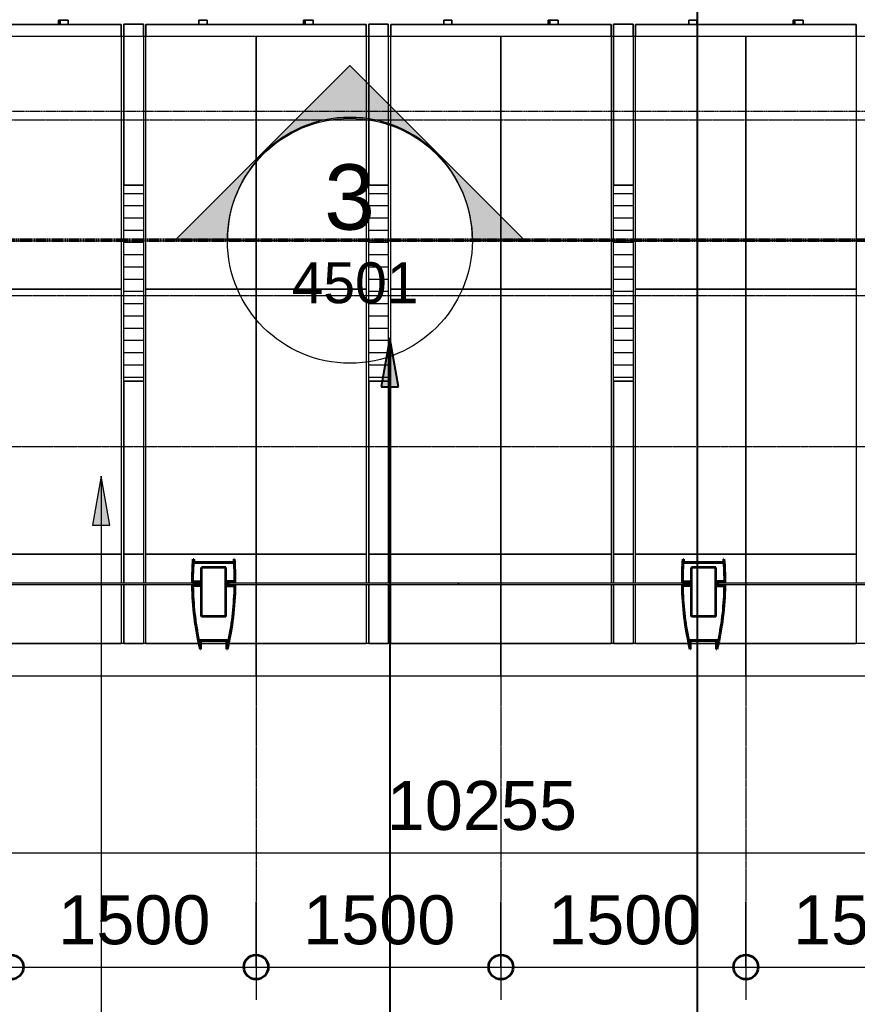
# Model space of a CAD drawing. Header units: millimetres. Extents: x -915437 to -840849, y -5243 to 29956.
# Drawn here: x -875455 to -870325, y 6727 to 12756 of the extents above; entities that cross this region are included whole.
import ezdxf

# ---------------------------------------------------------------- set-up
doc = ezdxf.new("R2010")
doc.units = ezdxf.units.MM
doc.linetypes.add('DPA_Grid _ Level 100', pattern=[10, 5.5, -1.6, 1.3, -1.6])
doc.linetypes.add('DPA_Hidden 50', pattern=[3, 2, -1])
for name, color, linetype, lineweight in [('A-ANNO-DIMS', 1, 'Continuous', 9), ('A-ANNO-DIMS-100', 1, 'Continuous', 9), ('A-ANNO-NOTE', 3, 'Continuous', 25), ('A-DETL', 1, 'Continuous', 70), ('A-DETL-GENF', 2, 'Continuous', 35), ('A-GLAZ-CURT', 2, 'Continuous', 9), ('A-GLAZ-CWMG', 2, 'Continuous', 35), ('A-ROOM-IDEN', 3, 'Continuous', 25), ('G-ANNO-SECL', 3, 'Continuous', 9), ('G-ANNO-TEXT', 3, 'Continuous', 9), ('S-GRID', 251, 'Continuous', 9)]:
    doc.layers.add(name, color=color, linetype=linetype, lineweight=lineweight)
doc.styles.add('Arial', font='arial.ttf', dxfattribs={"height": 400})
doc.styles.add('Arial_1', font='arial.ttf', dxfattribs={"height": 250})
doc.styles.add('Arial_3', font='arial.ttf', dxfattribs={"height": 300})
doc.dimstyles.new('DPA-DIM-3_0_C-C', dxfattribs={"dimscale": 304.8, "dimtxt": 306.07782, "dimasz": 0.492126, "dimexe": 0.656168, "dimexo": 0.0625, "dimgap": 0.164042, "dimtad": 1, "dimdec": 0, "dimzin": 0, "dimdsep": 46, "dimtxsty": 'Arial_3', "dimblk1": 'DOTBLANK', "dimblk2": 'DOTBLANK', "dimsah": 1, "dimcen": 0.09, "dimdle": 0.656168, "dimadec": 8, "dimazin": 0, "dimtfac": 1, "dimtdec": 4, "dimtix": 1, "dimtmove": 0, "dimatfit": 3, "dimfxl": 1.312336, "dimfxlon": 1, "dimtvp": 1, "dimtolj": 1, "dimtzin": 0, "dimarcsym": 2})

# ---------------------------------------------------------------- blocks, each defined once
blk = doc.blocks.new('DPA_CP_Entrance Canopy Lower - Depth 4200-V4-4211-01 ENLARGED ENTRANCE 1 GROUND LEVEL - REFLECTED CEILING PLAN')
at = {"layer": 'A-GLAZ-CURT'}
for p, q in [((-878507.4, 12652), (-878507.4, 9308)), ((-877007.4, 12652), (-878507.4, 12652)), ((-877817.4, 12652), (-877832.4, 12652)), ((-877817.4, 12652), (-877832.4, 12652)), ((-877817.4, 12652), (-877832.4, 12652)), ((-877682.4, 12652), (-877697.4, 12652)), ((-877682.4, 12652), (-877697.4, 12652)), ((-877682.4, 12652), (-877697.4, 12652)), ((-877007.4, 9308), (-877007.4, 12652)), ((-878507.4, 9296), (-878507.4, 8937)), ((-877007.4, 8937), (-877007.4, 9296)), ((-878507.4, 8937), (-878507.4, 8737)), ((-878507.4, 8737), (-878507.4, 8937)), ((-877355.2, 8937), (-878507.4, 8937)), ((-877355.2, 8937), (-878507.4, 8937)), ((-877186.4, 8937), (-877346.4, 8937)), ((-877186.4, 8937), (-877346.4, 8937)), ((-877007.4, 8937), (-877177.6, 8937)), ((-877007.4, 8937), (-877177.6, 8937)), ((-877007.4, 8937), (-877007.4, 8737)), ((-877007.4, 8737), (-877007.4, 8937)), ((-877007.4, 8737), (-878507.4, 8737)), ((-877007.4, 8737), (-878507.4, 8737))]:
    blk.add_line(p, q, dxfattribs=at)
blk = doc.blocks.new('DPA_CP_Entrance Canopy Lower - Depth 4200-V2-4211-01 ENLARGED ENTRANCE 1 GROUND LEVEL - REFLECTED CEILING PLAN')
at = {"layer": 'A-GLAZ-CURT'}
for p, q in [((-883007.4, 12652), (-883007.4, 9308)), ((-881507.4, 12652), (-883007.4, 12652)), ((-882317.4, 12652), (-882332.4, 12652)), ((-882317.4, 12652), (-882332.4, 12652)), ((-882317.4, 12652), (-882332.4, 12652)), ((-882182.4, 12652), (-882197.4, 12652)), ((-882182.4, 12652), (-882197.4, 12652)), ((-882182.4, 12652), (-882197.4, 12652)), ((-881507.4, 9308), (-881507.4, 12652)), ((-883007.4, 9296), (-883007.4, 8937)), ((-881507.4, 8937), (-881507.4, 9296)), ((-883007.4, 8937), (-883007.4, 8737)), ((-883007.4, 8737), (-883007.4, 8937)), ((-881507.4, 8937), (-883007.4, 8937)), ((-881507.4, 8937), (-883007.4, 8937)), ((-881507.4, 8937), (-881507.4, 8737)), ((-881507.4, 8737), (-881507.4, 8937)), ((-881507.4, 8737), (-883007.4, 8737)), ((-881507.4, 8737), (-883007.4, 8737))]:
    blk.add_line(p, q, dxfattribs=at)
blk = doc.blocks.new('System Panel - Entrance Glazed 12mm-14851404-4211-01 ENLARGED ENTRANCE 1 GROUND LEVEL - REFLECTED CEILING PLAN')
at = {"layer": 'A-GLAZ-CURT'}
for p, q in [((-705, -6), (-705, 6)), ((-705, 6), (705, 6)), ((705, 6), (705, -6)), ((705, -6), (-705, -6))]:
    blk.add_line(p, q, dxfattribs=at)
blk = doc.blocks.new('Rectangular Mullion - 250x550mm-5766523-4211-01 ENLARGED ENTRANCE 1 GROUND LEVEL - REFLECTED CEILING PLAN')
at = {"layer": 'A-DETL-GENF'}
for p, q in [((-125, 151), (-122.9, 151)), ((-125, 151), (-122.9, 151)), ((-125, 150.5), (-122.9, 150.5)), ((-124, 128), (124, 128)), ((-122.9, 150.5), (-122.9, 130.5)), ((-122.9, 130.5), (122.9, 130.5)), ((125, 150.5), (122.9, 150.5)), ((122.9, 150.5), (122.9, 130.5)), ((-75, -199.5), (-75, 100.5)), ((-75, 100.5), (75, 100.5)), ((75, -199.5), (75, 100.5)), ((-130, 10.5), (-77.5, 10.5)), ((-127.5, 13), (-75, 13)), ((-90, -9.5), (-90, 10.5)), ((-90, 10.5), (-80, -9.5)), ((-90, -9.5), (-80, 10.5)), ((-90, -9.5), (-90, 10.5)), ((-80, -9.5), (-80, 10.5)), ((-77.5, -12), (-77.5, 10.5)), ((127.5, 13), (75, 13)), ((77.5, -12), (77.5, 10.5)), ((130, 10.5), (77.5, 10.5)), ((80, -9.5), (80, 10.5)), ((90, 10.5), (80, -9.5)), ((90, -9.5), (80, 10.5)), ((90, -9.5), (90, 10.5)), ((90, -9.5), (90, 10.5)), ((-80, -9.5), (-129.8, -9.5)), ((-77.5, -12), (-127.3, -12)), ((-77.5, -12), (-75, -12)), ((77.5, -12), (75, -12)), ((77.5, -12), (127.3, -12)), ((80, -9.5), (129.8, -9.5)), ((-75, -199.5), (75, -199.5)), ((-90.9, -347), (90.9, -347)), ((-80, -399.5), (-80, -349.5)), ((-80, -349.5), (80, -349.5)), ((80, -399.5), (80, -349.5)), ((-80, -399.5), (-82, -399.5)), ((80, -399.5), (82, -399.5))]:
    blk.add_line(p, q, dxfattribs=at)
for centre, radius, start, end in [((1689.6, 15.7), 1819.6, 175.7511, 180.16334), ((1689.6, 15.7), 1817.1, 176.45635, 180.08474), ((-1689.6, 15.7), 1817.1, 359.91526, 3.54365), ((-1689.6, 15.7), 1819.6, 359.83666, 4.2489), ((1689.6, 15.7), 1819.6, 180.79313, 193.18969), ((1689.6, 15.7), 1817.1, 180.87306, 191.51341), ((-1689.6, 15.7), 1819.6, 346.81031, 359.20687), ((-1689.6, 15.7), 1817.1, 348.48659, 359.12694)]:
    blk.add_arc(centre, radius, start, end, dxfattribs=at)
blk = doc.blocks.new('Rectangular Mullion - Mullion_Entrance Column Glass-14851399-4211-01 ENLARGED ENTRANCE 1 GROUND LEVEL - REFLECTED CEILING PLAN')
at = {"layer": 'A-GLAZ-CWMG', "lineweight": 9}
for p, q in [((-122.9, 150.5), (-125, 150.5)), ((-122.9, 130.5), (-122.9, 150.5)), ((122.9, 130.5), (-122.9, 130.5)), ((125, 150.5), (122.9, 150.5)), ((122.9, 150.5), (122.9, 130.5)), ((-130, 10.5), (-90, 10.5)), ((-90, 10.5), (-90, -9.5)), ((90, -9.5), (90, 10.5)), ((90, 10.5), (130, 10.5)), ((-90, -9.5), (-129.8, -9.5)), ((129.8, -9.5), (90, -9.5)), ((-80, -399.5), (-80, -349.5)), ((-80, -349.5), (80, -349.5)), ((80, -349.5), (80, -399.5)), ((-82, -399.5), (-80, -399.5)), ((80, -399.5), (82, -399.5))]:
    blk.add_line(p, q, dxfattribs=at)
for centre, start, end in [((1689.6, 15.7), 175.7511, 180.16334), ((-1689.6, 15.7), 359.83666, 4.2489), ((1689.6, 15.7), 180.79313, 193.18969), ((-1689.6, 15.7), 346.81031, 359.20687)]:
    blk.add_arc(centre, 1819.6, start, end, dxfattribs=at)
blk = doc.blocks.new('DPA_CP_Entrance Canopy Curve_Ent 2_Edge Rev B-1 - Entrance Canopy Curve_Left-V45-4211-01 ENLARGED ENTRANCE 1 GROUND LEVEL - REFLECTED CEILING PLAN')
at = {"layer": 'A-GLAZ-CURT'}
for p, q in [((-879717.4, 12752), (-879717.4, 12727)), ((-879717.4, 12727), (-879717.4, 12752)), ((-879707.4, 12752), (-879717.4, 12752)), ((-879717.4, 12752), (-879707.4, 12752)), ((-879707.4, 12752), (-879707.4, 12727)), ((-879707.4, 12727), (-879707.4, 12752)), ((-879707.4, 12727), (-879707.4, 12752)), ((-879707.4, 12752), (-879707.4, 12727)), ((-879707.4, 12727), (-879707.4, 12752)), ((-879707.4, 12752), (-879707.4, 12727)), ((-879707.4, 12727), (-879707.4, 12752)), ((-879707.4, 12752), (-879707.4, 12727)), ((-879657.4, 12752), (-879707.4, 12752)), ((-879657.4, 12752), (-879707.4, 12752)), ((-879657.4, 12752), (-879707.4, 12752)), ((-879707.4, 12752), (-879657.4, 12752)), ((-879707.4, 12752), (-879657.4, 12752)), ((-879707.4, 12752), (-879657.4, 12752)), ((-879657.4, 12727), (-879657.4, 12752)), ((-879657.4, 12752), (-879657.4, 12727)), ((-879657.4, 12727), (-879657.4, 12752)), ((-879657.4, 12752), (-879657.4, 12727)), ((-879657.4, 12727), (-879657.4, 12752)), ((-879657.4, 12752), (-879657.4, 12727)), ((-878857.4, 12727), (-878857.4, 12752)), ((-878857.4, 12752), (-878857.4, 12727)), ((-878857.4, 12727), (-878857.4, 12752)), ((-878857.4, 12752), (-878857.4, 12727)), ((-878857.4, 12727), (-878857.4, 12752)), ((-878857.4, 12752), (-878857.4, 12727)), ((-878807.4, 12752), (-878857.4, 12752)), ((-878807.4, 12752), (-878857.4, 12752)), ((-878807.4, 12752), (-878857.4, 12752)), ((-878857.4, 12752), (-878807.4, 12752)), ((-878857.4, 12752), (-878807.4, 12752)), ((-878857.4, 12752), (-878807.4, 12752)), ((-878807.4, 12727), (-878807.4, 12752)), ((-878807.4, 12752), (-878807.4, 12727)), ((-878807.4, 12727), (-878807.4, 12752)), ((-878807.4, 12752), (-878807.4, 12727)), ((-878807.4, 12727), (-878807.4, 12752)), ((-878807.4, 12752), (-878807.4, 12727))]:
    blk.add_line(p, q, dxfattribs=at)
blk = doc.blocks.new('DPA_CP_Metal Ceiling Luminaire - Linear Luminaire Entrance-12679429-4211-01 ENLARGED ENTRANCE 1 GROUND LEVEL - REFLECTED CEILING PLAN')
at = {"layer": 'A-GLAZ-CURT'}
h = blk.add_hatch(dxfattribs=at)
h.set_pattern_fill('FP_11', color=256, style=0, pattern_type=2)
h.set_pattern_definition([(0, (-868791.046, 10942.52), (0, -75), [])])
h.paths.add_polyline_path([(-870317.4, 10542.5), (-870197.4, 10542.5), (-870197.4, 11742.5), (-870317.4, 11742.5), (-870317.4, 10630)])
for p, q in [((-870317.4, 11742.5), (-870197.4, 11742.5)), ((-870317.4, 10542.5), (-870317.4, 11742.5)), ((-870197.4, 11742.5), (-870197.4, 10542.5)), ((-870197.4, 10542.5), (-870317.4, 10542.5))]:
    blk.add_line(p, q, dxfattribs=at)
blk = doc.blocks.new('DPA_CP_Metal Ceiling Panel - Vertical Panel Entrance-16090617-4211-01 ENLARGED ENTRANCE 1 GROUND LEVEL - REFLECTED CEILING PLAN')
at = {"layer": 'A-GLAZ-CURT'}
for p, q in [((-870317.4, 10542.5), (-870197.4, 10542.5)), ((-870317.4, 10542.5), (-870317.4, 9482.5)), ((-870317.4, 10542.5), (-870197.4, 10542.5)), ((-870317.4, 9482.5), (-870317.4, 10542.5)), ((-870197.4, 10542.5), (-870197.4, 9482.5)), ((-870197.4, 10542.5), (-870197.4, 9482.5)), ((-870317.4, 9482.5), (-870197.4, 9482.5)), ((-870197.4, 9482.5), (-870317.4, 9482.5))]:
    blk.add_line(p, q, dxfattribs=at)
blk = doc.blocks.new('System Panel - DPA-AR_Metal Ceiling Rectangular Panel-16090578-4211-01 ENLARGED ENTRANCE 1 GROUND LEVEL - REFLECTED CEILING PLAN')
at = {"layer": 'A-GLAZ-CURT'}
for p, q in [((-870182.4, 9482.5), (-870182.4, 11104.8)), ((-870182.4, 11104.8), (-868832.4, 11104.8)), ((-868832.4, 11104.8), (-868832.4, 9482.5)), ((-868832.4, 9482.5), (-870182.4, 9482.5))]:
    blk.add_line(p, q, dxfattribs=at)
blk = doc.blocks.new('System Panel - DPA-AR_Metal Ceiling Rectangular Panel-V47-4211-01 ENLARGED ENTRANCE 1 GROUND LEVEL - REFLECTED CEILING PLAN')
at = {"layer": 'A-GLAZ-CURT'}
for p, q in [((-868832.4, 12727), (-870182.4, 12727)), ((-870182.4, 12727), (-870182.4, 12652)), ((-870182.4, 11104.8), (-870182.4, 12727)), ((-870182.4, 12727), (-868832.4, 12727)), ((-868832.4, 12652), (-868832.4, 12727)), ((-868832.4, 12727), (-868832.4, 11104.8)), ((-868832.4, 11104.8), (-870182.4, 11104.8))]:
    blk.add_line(p, q, dxfattribs=at)
blk = doc.blocks.new('DPA_CP_Metal Ceiling Panel - Vertical Panel Entrance-12692899-4211-01 ENLARGED ENTRANCE 1 GROUND LEVEL - REFLECTED CEILING PLAN')
at = {"layer": 'A-GLAZ-CURT'}
for p, q in [((-870317.4, 12727.5), (-870197.4, 12727.5)), ((-870317.4, 12727.5), (-870317.4, 11742.5)), ((-870317.4, 12727.5), (-870317.4, 12652)), ((-870197.4, 12727.5), (-870317.4, 12727.5)), ((-870317.4, 12727.5), (-870197.4, 12727.5)), ((-870317.4, 11742.5), (-870317.4, 12727.5)), ((-870197.4, 12727.5), (-870197.4, 11742.5)), ((-870197.4, 12652), (-870197.4, 12727.5)), ((-870197.4, 12727.5), (-870197.4, 11742.5)), ((-870317.4, 11742.5), (-870197.4, 11742.5)), ((-870197.4, 11742.5), (-870317.4, 11742.5))]:
    blk.add_line(p, q, dxfattribs=at)
blk = doc.blocks.new('System Panel - DPA-AR_Metal Ceiling Rectangular Panel-16093440-4211-01 ENLARGED ENTRANCE 1 GROUND LEVEL - REFLECTED CEILING PLAN')
at = {"layer": 'A-GLAZ-CURT'}
for p, q in [((-871682.4, 9308), (-871682.4, 9482.5)), ((-871682.4, 9482.5), (-870332.4, 9482.5)), ((-870332.4, 9482.5), (-870332.4, 9308)), ((-871682.4, 8937), (-871682.4, 9296)), ((-870332.4, 9296), (-870332.4, 8937)), ((-871682.4, 8937), (-871355.2, 8937)), ((-871355.2, 8937), (-871682.4, 8937)), ((-871346.4, 8937), (-871186.4, 8937)), ((-871186.4, 8937), (-871346.4, 8937)), ((-871177.6, 8937), (-870332.4, 8937)), ((-870332.4, 8937), (-871177.6, 8937))]:
    blk.add_line(p, q, dxfattribs=at)
blk = doc.blocks.new('System Panel - DPA-AR_Metal Ceiling Rectangular Panel-V64-4211-01 ENLARGED ENTRANCE 1 GROUND LEVEL - REFLECTED CEILING PLAN')
at = {"layer": 'A-GLAZ-CURT'}
for p, q in [((-870182.4, 9308), (-870182.4, 9482.5)), ((-870182.4, 9482.5), (-868832.4, 9482.5)), ((-868832.4, 9482.5), (-868832.4, 9308)), ((-870182.4, 8937), (-870182.4, 9296)), ((-868832.4, 9296), (-868832.4, 8937)), ((-870182.4, 8937), (-868832.4, 8937)), ((-868832.4, 8937), (-870182.4, 8937))]:
    blk.add_line(p, q, dxfattribs=at)
blk = doc.blocks.new('DPA_CP_Metal Ceiling Panel - Vertical Panel Entrance-16093423-4211-01 ENLARGED ENTRANCE 1 GROUND LEVEL - REFLECTED CEILING PLAN')
at = {"layer": 'A-GLAZ-CURT'}
for p, q in [((-870317.4, 9482.5), (-870197.4, 9482.5)), ((-870317.4, 9482.5), (-870317.4, 9308)), ((-870317.4, 9482.5), (-870197.4, 9482.5)), ((-870317.4, 9308), (-870317.4, 9482.5)), ((-870197.4, 9482.5), (-870197.4, 9308)), ((-870197.4, 9482.5), (-870197.4, 9308)), ((-870317.4, 9296), (-870317.4, 8937)), ((-870317.4, 8937), (-870317.4, 9296)), ((-870197.4, 9296), (-870197.4, 8937)), ((-870197.4, 9296), (-870197.4, 8937)), ((-870317.4, 8937), (-870197.4, 8937)), ((-870317.4, 8937), (-870197.4, 8937)), ((-870197.4, 8937), (-870317.4, 8937))]:
    blk.add_line(p, q, dxfattribs=at)
blk = doc.blocks.new('DIMBLOCK23-4211-01 ENLARGED ENTRANCE 1 GROUND LEVEL - REFLECTED CEILING PLAN')
at = {"layer": 'A-ANNO-DIMS-100'}
for p, q in [((-877007.4, 7355), (-877007.4, 6755)), ((-877007.4, 6955), (-877007.4, 7355)), ((-875507.4, 7355), (-875507.4, 6755)), ((-875507.4, 6955), (-875507.4, 7355)), ((-877007.4, 6955), (-875507.4, 6955))]:
    blk.add_line(p, q, dxfattribs=at)
at = {"layer": 'A-ANNO-DIMS-100', "lineweight": 35}
for centre in [(-877007.4, 6955), (-875507.4, 6955)]:
    blk.add_circle(centre, 75, dxfattribs=at)
at = {"layer": 'A-ANNO-DIMS-100', "color": 0, "insert": (-876718.8, 7394.5), "char_height": 300, "width": 1107.531, "attachment_point": 1, "line_spacing_factor": 0.941778, "style": 'Arial_3'}
blk.add_mtext('1500', dxfattribs=at)
blk = doc.blocks.new('_DotBlank')
at = {"color": 0, "linetype": 'ByBlock', "lineweight": -2}
blk.add_line((-0.5, 0), (-1, 0), dxfattribs=at)
blk.add_circle((0, 0), 0.5, dxfattribs=at)
blk = doc.blocks.new('DIMBLOCK24-4211-01 ENLARGED ENTRANCE 1 GROUND LEVEL - REFLECTED CEILING PLAN')
at = {"layer": 'A-ANNO-DIMS-100'}
for p, q in [((-875507.4, 7355), (-875507.4, 6755)), ((-875507.4, 6955), (-875507.4, 7355)), ((-874007.4, 7355), (-874007.4, 6755)), ((-874007.4, 6955), (-874007.4, 7355)), ((-875507.4, 6955), (-874007.4, 6955))]:
    blk.add_line(p, q, dxfattribs=at)
at = {"layer": 'A-ANNO-DIMS-100', "lineweight": 35}
for centre in [(-875507.4, 6955), (-874007.4, 6955)]:
    blk.add_circle(centre, 75, dxfattribs=at)
at = {"layer": 'A-ANNO-DIMS-100', "color": 0, "insert": (-875218.8, 7394.5), "char_height": 300, "width": 1107.531, "attachment_point": 1, "line_spacing_factor": 0.941778, "style": 'Arial_3'}
blk.add_mtext('1500', dxfattribs=at)
blk = doc.blocks.new('DIMBLOCK25-4211-01 ENLARGED ENTRANCE 1 GROUND LEVEL - REFLECTED CEILING PLAN')
at = {"layer": 'A-ANNO-DIMS-100'}
for p, q in [((-874007.4, 7355), (-874007.4, 6755)), ((-874007.4, 6955), (-874007.4, 7355)), ((-872507.4, 7355), (-872507.4, 6755)), ((-872507.4, 6955), (-872507.4, 7355)), ((-874007.4, 6955), (-872507.4, 6955))]:
    blk.add_line(p, q, dxfattribs=at)
at = {"layer": 'A-ANNO-DIMS-100', "lineweight": 35}
for centre in [(-874007.4, 6955), (-872507.4, 6955)]:
    blk.add_circle(centre, 75, dxfattribs=at)
at = {"layer": 'A-ANNO-DIMS-100', "color": 0, "insert": (-873718.8, 7394.5), "char_height": 300, "width": 1107.531, "attachment_point": 1, "line_spacing_factor": 0.941778, "style": 'Arial_3'}
blk.add_mtext('1500', dxfattribs=at)
blk = doc.blocks.new('DIMBLOCK26-4211-01 ENLARGED ENTRANCE 1 GROUND LEVEL - REFLECTED CEILING PLAN')
at = {"layer": 'A-ANNO-DIMS-100'}
for p, q in [((-872507.4, 7355), (-872507.4, 6755)), ((-872507.4, 6955), (-872507.4, 7355)), ((-871007.4, 7355), (-871007.4, 6755)), ((-871007.4, 6955), (-871007.4, 7355)), ((-872507.4, 6955), (-871007.4, 6955))]:
    blk.add_line(p, q, dxfattribs=at)
at = {"layer": 'A-ANNO-DIMS-100', "lineweight": 35}
for centre in [(-872507.4, 6955), (-871007.4, 6955)]:
    blk.add_circle(centre, 75, dxfattribs=at)
at = {"layer": 'A-ANNO-DIMS-100', "color": 0, "insert": (-872218.8, 7394.5), "char_height": 300, "width": 1107.531, "attachment_point": 1, "line_spacing_factor": 0.941778, "style": 'Arial_3'}
blk.add_mtext('1500', dxfattribs=at)
blk = doc.blocks.new('DIMBLOCK27-4211-01 ENLARGED ENTRANCE 1 GROUND LEVEL - REFLECTED CEILING PLAN')
at = {"layer": 'A-ANNO-DIMS-100'}
for p, q in [((-871007.4, 7355), (-871007.4, 6755)), ((-871007.4, 6955), (-871007.4, 7355)), ((-869507.4, 7355), (-869507.4, 6755)), ((-869507.4, 6955), (-869507.4, 7355)), ((-871007.4, 6955), (-869507.4, 6955))]:
    blk.add_line(p, q, dxfattribs=at)
at = {"layer": 'A-ANNO-DIMS-100', "lineweight": 35}
for centre in [(-871007.4, 6955), (-869507.4, 6955)]:
    blk.add_circle(centre, 75, dxfattribs=at)
at = {"layer": 'A-ANNO-DIMS-100', "color": 0, "insert": (-870718.8, 7394.5), "char_height": 300, "width": 1107.531, "attachment_point": 1, "line_spacing_factor": 0.941778, "style": 'Arial_3'}
blk.add_mtext('1500', dxfattribs=at)
blk = doc.blocks.new('DIMBLOCK35-4211-01 ENLARGED ENTRANCE 1 GROUND LEVEL - REFLECTED CEILING PLAN')
at = {"layer": 'A-ANNO-DIMS-100'}
for p, q in [((-877757.4, 8055), (-877757.4, 7455)), ((-877757.4, 7655), (-877757.4, 8055)), ((-867502.4, 8055), (-867502.4, 7455)), ((-867502.4, 7655), (-867502.4, 8055)), ((-877757.4, 7655), (-867302.4, 7655))]:
    blk.add_line(p, q, dxfattribs=at)
at = {"layer": 'A-ANNO-DIMS-100', "lineweight": 35}
for centre in [(-877757.4, 7655), (-867502.4, 7655)]:
    blk.add_circle(centre, 75, dxfattribs=at)
at = {"layer": 'A-ANNO-DIMS-100', "color": 0, "insert": (-873206.7, 8094.5), "char_height": 300, "width": 1384.414, "attachment_point": 1, "line_spacing_factor": 0.941778, "style": 'Arial_3'}
blk.add_mtext('10255', dxfattribs=at)
blk = doc.blocks.new('DPA_AN_Section Line - UP-Left-17464295-4211-01 ENLARGED ENTRANCE 1 GROUND LEVEL - REFLECTED CEILING PLAN')
at = {"layer": 'A-ANNO-NOTE', "lineweight": 9}
h = blk.add_hatch(color=256, dxfattribs=at)
edge = h.paths.add_edge_path()
edge.add_line((-7.5, 0.028), (-10.682, 0.028))
edge.add_line((-10.682, 0.028), (0, 10.71))
edge.add_line((0, 10.71), (10.682, 0.028))
edge.add_line((10.682, 0.028), (7.5, 0.028))
edge.add_arc((0, 0.028), 7.5, 0, 180)
blk.add_hatch(color=256, dxfattribs=at).paths.add_polyline_path([(50, 9), (50, 0), (48, 0), (48, 9)])
at = {"layer": 'A-ANNO-NOTE', "lineweight": 18}
for p, q in [((0, 10.71), (-10.682, 0.028)), ((10.682, 0.028), (0, 10.71)), ((50, 9), (48, 9)), ((48, 9), (48, 0)), ((50, 0), (50, 9)), ((-10.682, 0.028), (-7.5, 0.028)), ((7.5, 0.028), (10.682, 0.028)), ((-7.5, 0), (7.5, 0)), ((48, 0), (50, 0))]:
    blk.add_line(p, q, dxfattribs=at)
at = {"layer": 'A-ANNO-NOTE', "lineweight": 9}
blk.add_line((7.5, 0), (50, 0), dxfattribs=at)
at = {"layer": 'A-ANNO-NOTE', "lineweight": 18}
blk.add_circle((0, -0.028), 7.5, dxfattribs=at)
blk.add_arc((0, 0.028), 7.5, 0, 180, dxfattribs=at)

msp = doc.modelspace()

# ---------------------------------------------------------------- hatches: boundary and pattern name
at = {"layer": 'A-ANNO-NOTE'}
msp.add_hatch(color=256, dxfattribs=at).paths.add_polyline_path([(-873188.3, 10808), (-873241.2, 10508), (-873135.4, 10508)])
at = {"layer": 'G-ANNO-TEXT'}
msp.add_hatch(color=7, dxfattribs=at).paths.add_polyline_path([(-874955.1, 9960.8), (-875008, 9660.8), (-874902.2, 9660.8)])

# ---------------------------------------------------------------- linework, layer by layer
at = {"layer": 'A-ANNO-NOTE'}
for p, q in [((-873188.3, 10808), (-873241.2, 10508)), ((-873135.4, 10508), (-873188.3, 10808)), ((-873188.3, 10808), (-873188.3, 4639.4)), ((-873241.2, 10508), (-873135.4, 10508))]:
    msp.add_line(p, q, dxfattribs=at)
at = {"layer": 'A-DETL', "color": 8, "linetype": 'DPA_Hidden 50', "lineweight": 9}
for p, q in [((-885020.8, 12142.5), (-865620.8, 12142.5)), ((-884647.4, 11067.5), (-865847.4, 11067.5)), ((-874007.4, 10467.5), (-874007.4, 7068)), ((-872507.4, 10467.5), (-872507.4, 7068)), ((-871007.4, 10467.5), (-871007.4, 7068)), ((-885580.8, 10143), (-865580.8, 10143))]:
    msp.add_line(p, q, dxfattribs=at)
at = {"layer": 'A-ROOM-IDEN'}
msp.add_line((-871305, 14712.9), (-871305, 3120.3), dxfattribs=at)
at = {"layer": 'G-ANNO-SECL', "linetype": 'DPA_Grid _ Level 100', "lineweight": 50}
msp.add_line((-913626, 11405), (-853491.8, 11405), dxfattribs=at)
at = {"layer": 'G-ANNO-TEXT', "color": 50}
for p, q in [((-874955.1, 9960.8), (-875008, 9660.8)), ((-874902.2, 9660.8), (-874955.1, 9960.8)), ((-874955.1, 9960.8), (-874955.1, 4547.7)), ((-875008, 9660.8), (-874902.2, 9660.8))]:
    msp.add_line(p, q, dxfattribs=at)
at = {"layer": 'S-GRID', "linetype": 'DPA_Grid _ Level 100'}
msp.add_line((-841739.4, 12194), (-911783.9, 12194), dxfattribs=at)

# ---------------------------------------------------------------- block references
at = {"layer": 'A-ANNO-NOTE', "xscale": 100, "yscale": 100, "zscale": 100}
msp.add_blockref('DPA_AN_Section Line - UP-Left-17464295-4211-01 ENLARGED ENTRANCE 1 GROUND LEVEL - REFLECTED CEILING PLAN', (-873432.4, 11405), dxfattribs=at)
at = {"layer": 'A-GLAZ-CURT'}
for name, p in [('System Panel - DPA-AR_Metal Ceiling Rectangular Panel-V47-4211-01 ENLARGED ENTRANCE 1 GROUND LEVEL - REFLECTED CEILING PLAN', (-6000, 0)), ('DPA_CP_Entrance Canopy Curve_Ent 2_Edge Rev B-1 - Entrance Canopy Curve_Left-V45-4211-01 ENLARGED ENTRANCE 1 GROUND LEVEL - REFLECTED CEILING PLAN', (4500, 0)), ('DPA_CP_Metal Ceiling Panel - Vertical Panel Entrance-12692899-4211-01 ENLARGED ENTRANCE 1 GROUND LEVEL - REFLECTED CEILING PLAN', (-4500, 0)), ('System Panel - DPA-AR_Metal Ceiling Rectangular Panel-V47-4211-01 ENLARGED ENTRANCE 1 GROUND LEVEL - REFLECTED CEILING PLAN', (-4500, 0)), ('DPA_CP_Entrance Canopy Curve_Ent 2_Edge Rev B-1 - Entrance Canopy Curve_Left-V45-4211-01 ENLARGED ENTRANCE 1 GROUND LEVEL - REFLECTED CEILING PLAN', (6000, 0)), ('DPA_CP_Metal Ceiling Panel - Vertical Panel Entrance-12692899-4211-01 ENLARGED ENTRANCE 1 GROUND LEVEL - REFLECTED CEILING PLAN', (-3000, 0)), ('System Panel - DPA-AR_Metal Ceiling Rectangular Panel-V47-4211-01 ENLARGED ENTRANCE 1 GROUND LEVEL - REFLECTED CEILING PLAN', (-3000, 0)), ('DPA_CP_Entrance Canopy Curve_Ent 2_Edge Rev B-1 - Entrance Canopy Curve_Left-V45-4211-01 ENLARGED ENTRANCE 1 GROUND LEVEL - REFLECTED CEILING PLAN', (7500, 0)), ('DPA_CP_Metal Ceiling Panel - Vertical Panel Entrance-12692899-4211-01 ENLARGED ENTRANCE 1 GROUND LEVEL - REFLECTED CEILING PLAN', (-1500, 0)), ('System Panel - DPA-AR_Metal Ceiling Rectangular Panel-V47-4211-01 ENLARGED ENTRANCE 1 GROUND LEVEL - REFLECTED CEILING PLAN', (-1500, 0)), ('DPA_CP_Entrance Canopy Curve_Ent 2_Edge Rev B-1 - Entrance Canopy Curve_Left-V45-4211-01 ENLARGED ENTRANCE 1 GROUND LEVEL - REFLECTED CEILING PLAN', (9000, 0)), ('DPA_CP_Entrance Canopy Lower - Depth 4200-V4-4211-01 ENLARGED ENTRANCE 1 GROUND LEVEL - REFLECTED CEILING PLAN', (3000, 0)), ('DPA_CP_Entrance Canopy Lower - Depth 4200-V2-4211-01 ENLARGED ENTRANCE 1 GROUND LEVEL - REFLECTED CEILING PLAN', (9000, 0)), ('DPA_CP_Entrance Canopy Lower - Depth 4200-V4-4211-01 ENLARGED ENTRANCE 1 GROUND LEVEL - REFLECTED CEILING PLAN', (6000, 0)), ('DPA_CP_Entrance Canopy Lower - Depth 4200-V2-4211-01 ENLARGED ENTRANCE 1 GROUND LEVEL - REFLECTED CEILING PLAN', (12000, 0)), ('DPA_CP_Metal Ceiling Luminaire - Linear Luminaire Entrance-12679429-4211-01 ENLARGED ENTRANCE 1 GROUND LEVEL - REFLECTED CEILING PLAN', (-4500, 0)), ('DPA_CP_Metal Ceiling Luminaire - Linear Luminaire Entrance-12679429-4211-01 ENLARGED ENTRANCE 1 GROUND LEVEL - REFLECTED CEILING PLAN', (-3000, 0)), ('DPA_CP_Metal Ceiling Luminaire - Linear Luminaire Entrance-12679429-4211-01 ENLARGED ENTRANCE 1 GROUND LEVEL - REFLECTED CEILING PLAN', (-1500, 0)), ('System Panel - DPA-AR_Metal Ceiling Rectangular Panel-16090578-4211-01 ENLARGED ENTRANCE 1 GROUND LEVEL - REFLECTED CEILING PLAN', (-6000, 0)), ('System Panel - DPA-AR_Metal Ceiling Rectangular Panel-16090578-4211-01 ENLARGED ENTRANCE 1 GROUND LEVEL - REFLECTED CEILING PLAN', (-4500, 0)), ('System Panel - DPA-AR_Metal Ceiling Rectangular Panel-16090578-4211-01 ENLARGED ENTRANCE 1 GROUND LEVEL - REFLECTED CEILING PLAN', (-3000, 0)), ('System Panel - DPA-AR_Metal Ceiling Rectangular Panel-16090578-4211-01 ENLARGED ENTRANCE 1 GROUND LEVEL - REFLECTED CEILING PLAN', (-1500, 0)), ('DPA_CP_Metal Ceiling Panel - Vertical Panel Entrance-16090617-4211-01 ENLARGED ENTRANCE 1 GROUND LEVEL - REFLECTED CEILING PLAN', (-4500, 0)), ('DPA_CP_Metal Ceiling Panel - Vertical Panel Entrance-16090617-4211-01 ENLARGED ENTRANCE 1 GROUND LEVEL - REFLECTED CEILING PLAN', (-3000, 0)), ('DPA_CP_Metal Ceiling Panel - Vertical Panel Entrance-16090617-4211-01 ENLARGED ENTRANCE 1 GROUND LEVEL - REFLECTED CEILING PLAN', (-1500, 0)), ('System Panel - DPA-AR_Metal Ceiling Rectangular Panel-V64-4211-01 ENLARGED ENTRANCE 1 GROUND LEVEL - REFLECTED CEILING PLAN', (-6000, 0)), ('DPA_CP_Metal Ceiling Panel - Vertical Panel Entrance-16093423-4211-01 ENLARGED ENTRANCE 1 GROUND LEVEL - REFLECTED CEILING PLAN', (-4500, 0)), ('System Panel - DPA-AR_Metal Ceiling Rectangular Panel-16093440-4211-01 ENLARGED ENTRANCE 1 GROUND LEVEL - REFLECTED CEILING PLAN', (-3000, 0)), ('DPA_CP_Metal Ceiling Panel - Vertical Panel Entrance-16093423-4211-01 ENLARGED ENTRANCE 1 GROUND LEVEL - REFLECTED CEILING PLAN', (-3000, 0)), ('System Panel - DPA-AR_Metal Ceiling Rectangular Panel-V64-4211-01 ENLARGED ENTRANCE 1 GROUND LEVEL - REFLECTED CEILING PLAN', (-3000, 0)), ('DPA_CP_Metal Ceiling Panel - Vertical Panel Entrance-16093423-4211-01 ENLARGED ENTRANCE 1 GROUND LEVEL - REFLECTED CEILING PLAN', (-1500, 0)), ('System Panel - DPA-AR_Metal Ceiling Rectangular Panel-16093440-4211-01 ENLARGED ENTRANCE 1 GROUND LEVEL - REFLECTED CEILING PLAN', (0, 0))]:
    msp.add_blockref(name, p, dxfattribs=at)
at = {"layer": 'A-GLAZ-CURT', "rotation": 180}
for p in [(-875061.4, 9302), (-873471.4, 9302), (-872061.4, 9302), (-870471.4, 9302)]:
    msp.add_blockref('System Panel - Entrance Glazed 12mm-14851404-4211-01 ENLARGED ENTRANCE 1 GROUND LEVEL - REFLECTED CEILING PLAN', p, dxfattribs=at)
at = {"layer": 'A-GLAZ-CWMG', "lineweight": 9, "extrusion": (0, 0, -1)}
for p in [(874266.4, 9302), (871266.4, 9302)]:
    msp.add_blockref('Rectangular Mullion - 250x550mm-5766523-4211-01 ENLARGED ENTRANCE 1 GROUND LEVEL - REFLECTED CEILING PLAN', p, dxfattribs=at)
at = {"layer": 'A-GLAZ-CWMG', "extrusion": (0, 0, -1)}
for p in [(874266.4, 9302), (871266.4, 9302)]:
    msp.add_blockref('Rectangular Mullion - Mullion_Entrance Column Glass-14851399-4211-01 ENLARGED ENTRANCE 1 GROUND LEVEL - REFLECTED CEILING PLAN', p, dxfattribs=at)

# ---------------------------------------------------------------- texts
at = {"layer": 'A-ANNO-NOTE', "lineweight": 9, "attachment_point": 1}
for s, insert, char_height, width, style in [('3', (-873589.7, 11870.2), 400, 376.793, 'Arial'), ('4501', (-873789.3, 11269.8), 250, 929.957, 'Arial_1')]:
    msp.add_mtext(s, dxfattribs=dict(at, insert=insert, char_height=char_height, width=width, style=style))

# ---------------------------------------------------------------- dimensions: what is measured, and where the dimension line sits
at = {"layer": 'A-ANNO-DIMS'}
for base, p1, p2, override, picture, middle in [((-867502.4, 7655), (-877757.4, 8055), (-867502.4, 8055), {"dimpost": '<>', "dimfxl": 10255}, 'DIMBLOCK35-4211-01 ENLARGED ENTRANCE 1 GROUND LEVEL - REFLECTED CEILING PLAN', (-872629.9, 7858.2)), ((-875507.4, 6955), (-877007.4, 7355), (-875507.4, 7355), {"dimpost": '<>', "dimfxl": 1500}, 'DIMBLOCK23-4211-01 ENLARGED ENTRANCE 1 GROUND LEVEL - REFLECTED CEILING PLAN', (-876257.4, 7158.2)), ((-874007.4, 6955), (-875507.4, 7355), (-874007.4, 7355), {"dimpost": '<>', "dimfxl": 1500}, 'DIMBLOCK24-4211-01 ENLARGED ENTRANCE 1 GROUND LEVEL - REFLECTED CEILING PLAN', (-874757.4, 7158.2)), ((-872507.4, 6955), (-874007.4, 7355), (-872507.4, 7355), {"dimpost": '<>', "dimfxl": 1500}, 'DIMBLOCK25-4211-01 ENLARGED ENTRANCE 1 GROUND LEVEL - REFLECTED CEILING PLAN', (-873257.4, 7158.2)), ((-871007.4, 6955), (-872507.4, 7355), (-871007.4, 7355), {"dimpost": '<>', "dimfxl": 1500}, 'DIMBLOCK26-4211-01 ENLARGED ENTRANCE 1 GROUND LEVEL - REFLECTED CEILING PLAN', (-871757.4, 7158.2)), ((-869507.4, 6955), (-871007.4, 7355), (-869507.4, 7355), {"dimpost": '<>', "dimfxl": 1500}, 'DIMBLOCK27-4211-01 ENLARGED ENTRANCE 1 GROUND LEVEL - REFLECTED CEILING PLAN', (-870257.4, 7158.2))]:
    dim = msp.add_linear_dim(base=base, p1=p1, p2=p2, dimstyle='DPA-DIM-3_0_C-C', override=override, dxfattribs=at)
    dim.commit()
    dim.dimension.update_dxf_attribs({"geometry": picture, "text_midpoint": middle})

doc.saveas('drawing.dxf')
